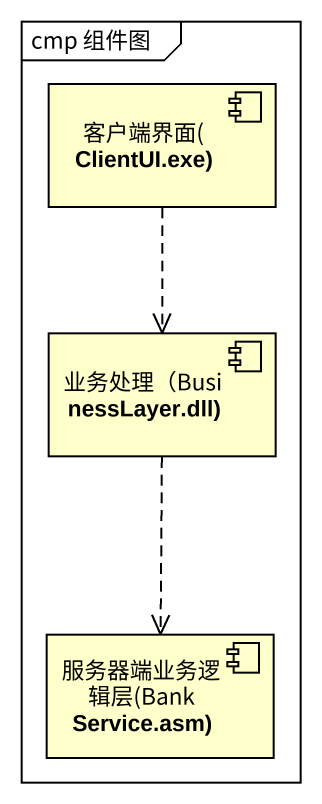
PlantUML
@startuml
mainframe cmp 组件图
component "客户端界面(ClientUI.exe)" as 客户端界面_ClientUI_exe
component "业务处理（BusinessLayer.dll)" as 业务处理_BusinessLayer_dll
component "服务器端业务逻辑层(BankService.asm)" as 服务器端业务逻辑层_BankService_asm
客户端界面_ClientUI_exe ..> 业务处理_BusinessLayer_dll
业务处理_BusinessLayer_dll ..> 服务器端业务逻辑层_BankService_asm
@enduml
